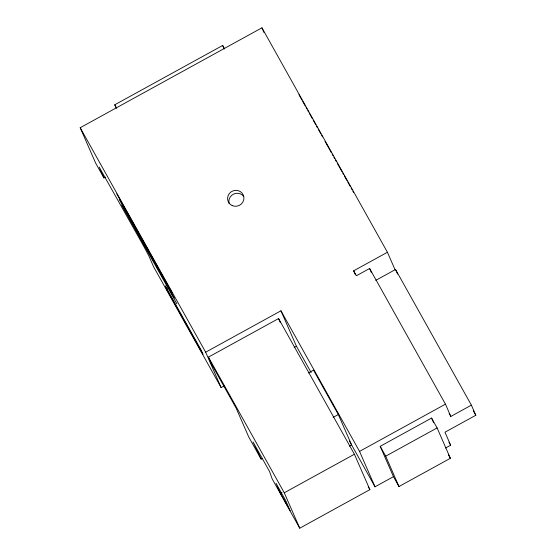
<?xml version="1.0" encoding="UTF-8"?>
<svg xmlns="http://www.w3.org/2000/svg" width="556" height="556" viewBox="0 0 556 556"><rect width="100%" height="100%" fill="white"/><g stroke="black" fill="none" stroke-linecap="round" stroke-linejoin="round"><path stroke-width="0.83" d="M167.168 290.26L165.278 285.923L201.126 350.051L203.016 354.387L167.168 290.26L167.648 288.703M116.086 107.822L114.758 104.785L222.671 45.46L224.638 48.984M105.445 177.114L103.944 177.941L95.667 163.144L80.196 127.727L261.945 27.8L387.421 252.264L394.982 269.577M224.186 385.933L221.142 387.601L205.671 352.191L280.954 310.797L359.544 451.396L375.015 486.813L393.467 476.666L380.2 446.315L431.588 418.063L437.099 427.925L450.367 458.283L398.979 486.535L393.467 476.666M355.381 274.761L353.658 270.821L387.421 252.264M261.132 459.138L248.72 436.933L236.091 408.028L211.273 363.624L208.43 357.119L278.57 318.56L354.408 454.224L369.879 489.634L299.74 528.2L272.162 478.869L269.549 471.516L253.008 441.916L261.132 459.138L262.599 458.325M375.752 280.363L395.545 269.479L471.384 405.143L450.826 416.444L445.46 404.156L369.622 268.492L356.417 275.755L353.658 270.821M294.145 347.465L296.424 346.214L280.954 310.797M308.358 372.951L313.494 370.122L338.312 414.526L351.58 444.876L349.376 446.093M333.176 417.347L338.312 414.526M280.467 493.408L276.047 483.289L285.749 500.65L290.169 510.769L280.467 493.408L281.948 492.588M299.74 528.2L284.269 492.783L354.408 454.224M359.544 451.396L445.46 404.156M398.979 486.535L385.718 456.177L437.099 427.925M471.384 405.143L475.804 415.262L444.974 432.214L450.659 445.224L445.571 448.018M298.947 94.708L301.894 99.976M302.735 101.484L305.265 106.001M306.106 107.51L306.947 109.018M307.788 110.519L308.629 112.027M309.477 113.535L312.423 118.803M313.264 120.311L315.787 124.829M316.628 126.337L317.476 127.845M318.317 129.346L320.84 133.871M321.681 135.372L322.529 136.88M325.051 141.398L331.369 152.698M332.21 154.207L333.051 155.708M333.892 157.216L334.733 158.724M335.574 160.232L336.422 161.733M337.263 163.242L341.891 171.526M342.732 173.034L343.573 174.542M344.421 176.043L346.944 180.568M347.785 182.069L350.315 186.594M351.156 188.095L351.997 189.603M352.838 191.111L353.679 192.612M473.267 410.731L475.804 415.262M449.137 413.414L450.826 416.444M448.963 442.194L450.659 445.224M448.393 454.759L450.367 458.283M380.2 446.315L385.718 456.177M296.424 346.214L311.172 372.596M349.474 441.116L375.015 486.813M368.204 486.639L369.879 489.634M114.758 104.785L116.732 108.309M80.196 127.727L205.671 352.191M208.43 357.119L284.269 492.783M116.781 193.877L171.929 292.539M119.227 199.479L174.382 298.141M121.674 205.081L176.829 303.743M221.142 387.601L153.581 266.741L148.841 255.899L143.761 246.329L99.204 167.099L103.944 177.941M395.545 269.479L397.589 274.15M369.622 268.492L371.422 272.614M261.945 27.8L264.01 32.519M431.588 418.063L433.624 422.734M222.671 45.46L223.992 48.497M278.57 318.56L280.287 322.494M229.162 203.642A8.229 7.923 -23.6 0 1 243.785 196.553M232.193 205.588A8.229 7.923 -23.6 0 0 243.91 197.512A8.229 7.923 -23.6 0 0 231.15 191.848A8.229 7.923 -23.6 0 0 232.193 205.588"/></g></svg>
